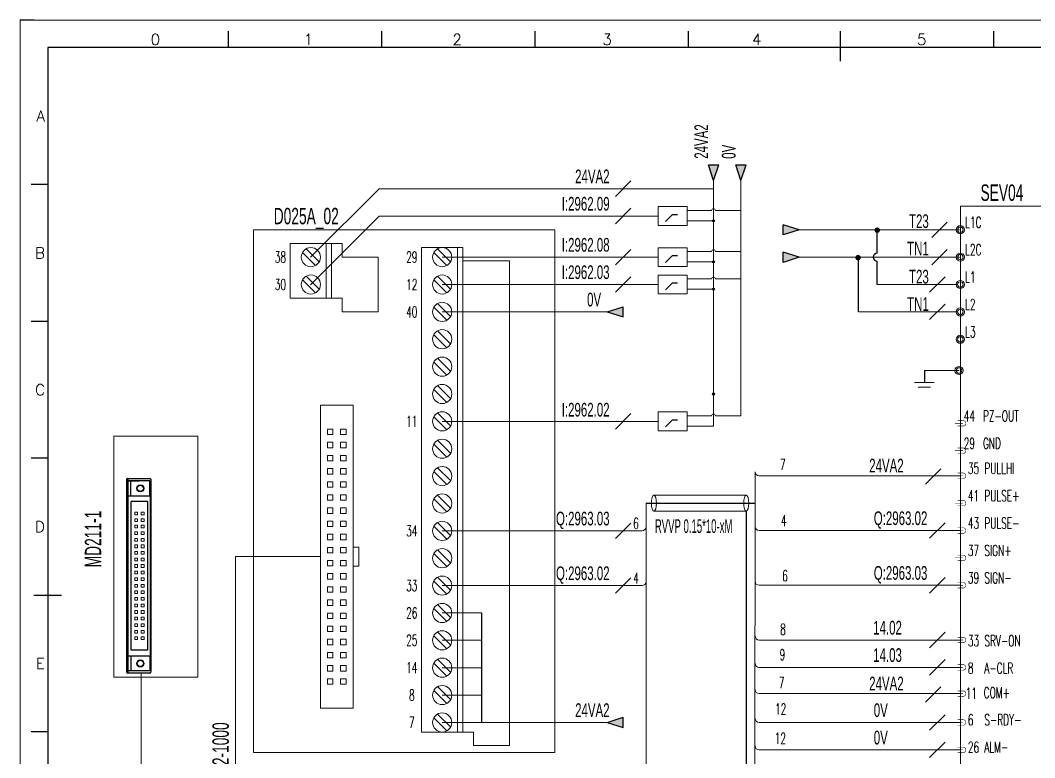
# Model space of a CAD drawing. Header units: millimetres. Extents: x -300 to 5587, y 233 to 3316.
# Drawn here: x 3080.1 to 3265.3, y 1980 to 2114.7 of the extents above; entities that cross this region are included whole.
import ezdxf
from ezdxf.enums import TextEntityAlignment as Align

# ---------------------------------------------------------------- set-up
doc = ezdxf.new("R2010")
doc.units = ezdxf.units.MM
doc.linetypes.add('ACAD_ISO02W100', pattern=[15, 12, -3])
for name, color, linetype in [('AE_BOR', 1, 'Continuous'), ('SYMS', 7, 'Continuous'), ('Z_OM_GAIKEI', 7, 'Continuous')]:
    doc.layers.add(name, color=color, linetype=linetype)
doc.layers.add('Dimension', color=3, linetype='Continuous', lineweight=13)
doc.styles.add('WD', font='romans.shx', dxfattribs={"width": 0.8, "bigfont": 'gbcbig.shx'})
doc.styles.add('样式 8', font='arial.ttf', dxfattribs={"width": 0.6, "height": 2.5})

# ---------------------------------------------------------------- blocks, each defined once
blk = doc.blocks.new('电控横A4')
for p, q in [((292, -5), (5, -5)), ((5, -5), (5, -205))]:
    blk.add_line(p, q)
at = {"layer": 'AE_BOR', "lineweight": 30}
blk.add_line((2.53, 0), (0, 0), dxfattribs=at)
at = {"layer": 'AE_BOR', "color": 1, "lineweight": 15}
for p, q in [((0, 0), (297, 0)), ((0, -210), (0, 0))]:
    blk.add_line(p, q, dxfattribs=at)
at = {"layer": 'AE_BOR'}
for p, q in [((38.03, -5), (38.03, -2)), ((66.03, -5), (66.03, -2)), ((94.03, -5), (94.03, -2)), ((122.03, -5), (122.03, -2)), ((149.78, -5), (149.78, -2)), ((177.78, -5), (177.78, -2)), ((5, -30), (2, -30)), ((5, -55), (2, -55)), ((5, -80), (2, -80)), ((5, -130), (2, -130))]:
    blk.add_line(p, q, dxfattribs=at)
at = {"layer": 'AE_BOR', "color": 2, "lineweight": 30}
for p, q in [((149.78, -7.5), (149.78, -2.5)), ((2.5, -105), (7.5, -105))]:
    blk.add_line(p, q, dxfattribs=at)
at = {"layer": 'AE_BOR', "style": 'WD'}
for s, p in [('0', (24.67, -4.5)), ('1', (52.6, -4.5)), ('2', (79.75, -4.5)), ('3', (107.15, -4.5)), ('4', (134.45, -4.5)), ('5', (164.59, -4.5))]:
    blk.add_text(s, height=2, dxfattribs=at).set_placement(p, align=Align.CENTER)
for s, p in [('A', (4.5, -17.5)), ('B', (4.5, -42.5)), ('C', (4.5, -67.5)), ('D', (4.5, -92.5)), ('E', (4.5, -117.5))]:
    blk.add_text(s, height=2, dxfattribs=at).set_placement(p, align=Align.MIDDLE_RIGHT)
blk = doc.blocks.new('WDDOT')
blk.add_hatch(color=256).paths.add_polyline_path([(0.5, 0, 1), (-0.5, 0, 1)])
blk.add_circle((0, 0), 0.5)

msp = doc.modelspace()

# ---------------------------------------------------------------- hatches: boundary and pattern name
for points in [[(3205.763, 2088.297), (3206.699, 2085.378), (3207.634, 2088.297)], [(3210.763, 2088.297), (3211.699, 2085.378), (3212.634, 2088.297)], [(3206.895, 2078.05, 1), (3206.502, 2078.05, 1)], [(3219.415, 2075.458), (3219.415, 2077.328), (3222.334, 2076.393)], [(3206.895, 2070.55, 1), (3206.502, 2070.55, 1)], [(3219.415, 2070.458), (3219.415, 2072.328), (3222.334, 2071.393)], [(3206.895, 2065.55, 1), (3206.502, 2065.55, 1)], [(3187.262, 2061.41), (3190.18, 2060.475), (3190.18, 2062.345)], [(3206.895, 2046.41, 1), (3206.502, 2046.41, 1)], [(3187.262, 1986.41), (3190.18, 1985.475), (3190.18, 1987.345)]]:
    msp.add_hatch(color=256).paths.add_polyline_path(points)
at = {"lineweight": -2}
h = msp.add_hatch(color=0, dxfattribs=at)
edge = h.paths.add_edge_path()
edge.add_arc((3236.589, 2076.337), 0.5, 0, 360)
h = msp.add_hatch(color=0, dxfattribs=at)
edge = h.paths.add_edge_path()
edge.add_arc((3233.085, 2071.313), 0.5, 0, 360)

# ---------------------------------------------------------------- linework, layer by layer
for p, q in [((3206.699, 2085.378), (3205.763, 2088.297)), ((3205.763, 2088.297), (3207.634, 2088.297)), ((3206.699, 2085.378), (3207.634, 2088.297)), ((3211.699, 2085.378), (3210.763, 2088.297)), ((3210.763, 2088.297), (3212.634, 2088.297)), ((3211.699, 2085.378), (3212.634, 2088.297)), ((3222.334, 2076.393), (3219.415, 2077.328)), ((3219.415, 2075.458), (3219.415, 2077.328)), ((3222.334, 2076.393), (3219.415, 2075.458)), ((3236.585, 2072.129), (3236.585, 2076.393)), ((3222.334, 2071.393), (3219.415, 2072.328)), ((3219.415, 2070.458), (3219.415, 2072.328)), ((3222.334, 2071.393), (3219.415, 2070.458)), ((3233.168, 2061.406), (3233.168, 2071.393)), ((3236.585, 2066.406), (3236.585, 2070.657)), ((3187.262, 2061.41), (3190.18, 2062.345)), ((3190.18, 2060.475), (3190.18, 2062.345)), ((3187.262, 2061.41), (3190.18, 2060.475)), ((3245.208, 2050.701), (3245.208, 2048.52)), ((3194.394, 2026.469), (3214.268, 2026.469)), ((3212.706, 1962.152), (3212.706, 2025.009)), ((3164.316, 2006.41), (3164.316, 1986.41)), ((3187.262, 1986.41), (3190.18, 1987.345)), ((3187.262, 1986.41), (3190.18, 1985.475)), ((3190.18, 1985.475), (3190.18, 1987.345))]:
    msp.add_line(p, q)
at = {"lineweight": 0}
for p, q in [((3133.135, 2071.373), (3145.672, 2083.91)), ((3145.672, 2083.91), (3206.699, 2083.91)), ((3206.699, 2040.546), (3206.699, 2085.378)), ((3211.699, 2042.44), (3211.699, 2085.378)), ((3133.135, 2066.373), (3145.672, 2078.91)), ((3145.672, 2078.91), (3196.616, 2078.91)), ((3201.872, 2079.944), (3206.354, 2079.944)), ((3207.026, 2079.944), (3211.699, 2079.944)), ((3201.872, 2078.05), (3206.699, 2078.05)), ((3251.632, 2076.393), (3222.334, 2076.393)), ((3129.39, 2063.91), (3129.39, 2073.91)), ((3138.885, 2073.91), (3129.39, 2073.91)), ((3135.954, 2063.91), (3135.954, 2073.91)), ((3136.954, 2063.91), (3136.954, 2073.91)), ((3138.885, 2071.41), (3138.885, 2073.91)), ((3153.372, 1984.623), (3153.372, 2073.197)), ((3160.936, 2073.197), (3153.372, 2073.197)), ((3159.936, 1984.623), (3159.936, 2073.197)), ((3160.936, 1984.623), (3160.936, 2073.197)), ((3145.449, 2071.41), (3138.885, 2071.41)), ((3145.449, 2071.41), (3145.449, 2061.41)), ((3157.154, 2071.41), (3196.616, 2071.41)), ((3169.431, 2070.743), (3160.936, 2070.743)), ((3169.431, 2070.743), (3169.431, 1982.169)), ((3201.872, 2072.444), (3206.354, 2072.444)), ((3207.026, 2072.444), (3211.699, 2072.444)), ((3251.632, 2071.393), (3222.334, 2071.393)), ((3201.872, 2070.55), (3206.699, 2070.55)), ((3201.872, 2067.444), (3206.354, 2067.444)), ((3207.026, 2067.444), (3211.699, 2067.444)), ((3157.154, 2066.41), (3196.616, 2066.41)), ((3201.872, 2065.55), (3206.699, 2065.55)), ((3251.265, 2066.406), (3236.585, 2066.406)), ((3138.885, 2063.91), (3129.39, 2063.91)), ((3138.885, 2061.41), (3138.885, 2063.91)), ((3145.449, 2061.41), (3138.885, 2061.41)), ((3157.154, 2061.41), (3187.262, 2061.41)), ((3251.265, 2061.406), (3233.168, 2061.406)), ((3251.515, 2050.701), (3245.208, 2050.701)), ((3243.419, 2048.506), (3246.996, 2048.506)), ((3244.084, 2047.648), (3246.332, 2047.648)), ((3201.872, 2042.44), (3206.354, 2042.44)), ((3207.026, 2042.44), (3211.699, 2042.44)), ((3201.872, 2040.546), (3206.699, 2040.546)), ((3214.25, 1967.156), (3214.27, 2032.219)), ((3194.394, 2026.469), (3194.394, 1952.164)), ((3195.823, 2027.933), (3212.666, 2027.935)), ((3195.803, 2025.004), (3212.666, 2025.004)), ((3157.154, 2006.41), (3164.316, 2006.41)), ((3157.154, 2001.41), (3164.316, 2001.41)), ((3157.154, 1996.41), (3164.316, 1996.41)), ((3157.154, 1991.41), (3164.316, 1991.41)), ((3157.154, 1986.41), (3187.262, 1986.41)), ((3251.765, 1986.402), (3215.02, 1986.402)), ((3162.867, 1984.623), (3153.372, 1984.623)), ((3162.867, 1982.169), (3162.867, 1984.623)), ((3169.431, 1982.169), (3162.867, 1982.169)), ((3251.765, 1981.398), (3215.02, 1981.398))]:
    msp.add_line(p, q, dxfattribs=at)
at = {"linetype": 'ACAD_ISO02W100'}
for p, q in [((3199.138, 2079.145), (3197.946, 2077.916)), ((3200.145, 2079.142), (3199.138, 2079.145)), ((3199.138, 2071.645), (3197.946, 2070.416)), ((3200.145, 2071.642), (3199.138, 2071.645)), ((3199.138, 2066.645), (3197.946, 2065.416)), ((3200.145, 2066.642), (3199.138, 2066.645)), ((3199.138, 2041.641), (3197.946, 2040.412)), ((3200.145, 2041.638), (3199.138, 2041.641))]:
    msp.add_line(p, q, dxfattribs=at)
at = {"color": 3, "lineweight": 0}
for p, q in [((3157.154, 2041.406), (3196.616, 2041.406)), ((3215.02, 2031.469), (3251.765, 2031.469)), ((3157.154, 2021.41), (3193.644, 2021.41)), ((3251.765, 2021.469), (3215.02, 2021.469)), ((3119.394, 2016.693), (3119.394, 1949.513)), ((3134.907, 2016.693), (3119.394, 2016.693)), ((3215.02, 2011.469), (3251.765, 2011.469)), ((3157.154, 2011.41), (3193.644, 2011.41)), ((3215.02, 2001.469), (3251.765, 2001.469)), ((3102.183, 1949.513), (3102.183, 1995.435)), ((3215.02, 1996.465), (3251.765, 1996.465)), ((3215.02, 1991.67), (3251.765, 1991.67))]:
    msp.add_line(p, q, dxfattribs=at)
at = {"lineweight": 0}
for points in [[(3196.616, 2077.184), (3196.616, 2080.636), (3201.872, 2080.636), (3201.872, 2077.184)], [(3122.718, 1980.92), (3122.718, 2076.41), (3177.718, 2076.41), (3177.718, 1980.92)], [(3122.718, 1980.92), (3122.718, 2076.41), (3177.718, 2076.41), (3177.718, 1980.92)], [(3196.616, 2069.684), (3196.616, 2073.136), (3201.872, 2073.136), (3201.872, 2069.684)], [(3196.616, 2064.684), (3196.616, 2068.136), (3201.872, 2068.136), (3201.872, 2064.684)], [(3134.907, 1989.043), (3134.907, 2044.343), (3140.907, 2044.343), (3140.907, 1989.043)], [(3196.616, 2039.68), (3196.616, 2043.132), (3201.872, 2043.132), (3201.872, 2039.68)], [(3137.207, 2038.993), (3136.207, 2038.993), (3136.207, 2039.993), (3137.207, 2039.993)], [(3139.607, 2038.993), (3138.607, 2038.993), (3138.607, 2039.993), (3139.607, 2039.993)], [(3112.548, 1994.685), (3097.198, 1994.685), (3097.198, 2038.701), (3112.548, 2038.701)], [(3137.207, 2036.593), (3136.207, 2036.593), (3136.207, 2037.593), (3137.207, 2037.593)], [(3139.607, 2036.593), (3138.607, 2036.593), (3138.607, 2037.593), (3139.607, 2037.593)], [(3137.207, 2034.193), (3136.207, 2034.193), (3136.207, 2035.193), (3137.207, 2035.193)], [(3139.607, 2034.193), (3138.607, 2034.193), (3138.607, 2035.193), (3139.607, 2035.193)], [(3137.207, 2031.793), (3136.207, 2031.793), (3136.207, 2032.793), (3137.207, 2032.793)], [(3139.607, 2031.793), (3138.607, 2031.793), (3138.607, 2032.793), (3139.607, 2032.793)], [(3137.207, 2029.393), (3136.207, 2029.393), (3136.207, 2030.393), (3137.207, 2030.393)], [(3139.607, 2029.393), (3138.607, 2029.393), (3138.607, 2030.393), (3139.607, 2030.393)], [(3137.207, 2026.993), (3136.207, 2026.993), (3136.207, 2027.993), (3137.207, 2027.993)], [(3139.607, 2026.993), (3138.607, 2026.993), (3138.607, 2027.993), (3139.607, 2027.993)], [(3101.01, 2024.834), (3101.51, 2024.834), (3101.51, 2024.334), (3101.01, 2024.334)], [(3102.21, 2024.834), (3102.71, 2024.834), (3102.71, 2024.334), (3102.21, 2024.334)], [(3137.207, 2024.593), (3136.207, 2024.593), (3136.207, 2025.593), (3137.207, 2025.593)], [(3139.607, 2024.593), (3138.607, 2024.593), (3138.607, 2025.593), (3139.607, 2025.593)], [(3101.01, 2023.634), (3101.51, 2023.634), (3101.51, 2023.134), (3101.01, 2023.134)], [(3102.21, 2023.634), (3102.71, 2023.634), (3102.71, 2023.134), (3102.21, 2023.134)], [(3137.207, 2022.193), (3136.207, 2022.193), (3136.207, 2023.193), (3137.207, 2023.193)], [(3139.607, 2022.193), (3138.607, 2022.193), (3138.607, 2023.193), (3139.607, 2023.193)], [(3101.01, 2022.434), (3101.51, 2022.434), (3101.51, 2021.934), (3101.01, 2021.934)], [(3101.01, 2021.234), (3101.51, 2021.234), (3101.51, 2020.734), (3101.01, 2020.734)], [(3102.21, 2022.434), (3102.71, 2022.434), (3102.71, 2021.934), (3102.21, 2021.934)], [(3102.21, 2021.234), (3102.71, 2021.234), (3102.71, 2020.734), (3102.21, 2020.734)], [(3137.207, 2019.793), (3136.207, 2019.793), (3136.207, 2020.793), (3137.207, 2020.793)], [(3139.607, 2019.793), (3138.607, 2019.793), (3138.607, 2020.793), (3139.607, 2020.793)], [(3101.01, 2020.034), (3101.51, 2020.034), (3101.51, 2019.534), (3101.01, 2019.534)], [(3102.21, 2020.034), (3102.71, 2020.034), (3102.71, 2019.534), (3102.21, 2019.534)], [(3101.01, 2018.834), (3101.51, 2018.834), (3101.51, 2018.334), (3101.01, 2018.334)], [(3101.01, 2017.634), (3101.51, 2017.634), (3101.51, 2017.134), (3101.01, 2017.134)], [(3102.21, 2018.834), (3102.71, 2018.834), (3102.71, 2018.334), (3102.21, 2018.334)], [(3102.21, 2017.634), (3102.71, 2017.634), (3102.71, 2017.134), (3102.21, 2017.134)], [(3137.207, 2017.393), (3136.207, 2017.393), (3136.207, 2018.393), (3137.207, 2018.393)], [(3139.607, 2017.393), (3138.607, 2017.393), (3138.607, 2018.393), (3139.607, 2018.393)], [(3141.907, 2014.943), (3140.907, 2014.943), (3140.907, 2018.443), (3141.907, 2018.443)], [(3101.01, 2016.434), (3101.51, 2016.434), (3101.51, 2015.934), (3101.01, 2015.934)], [(3101.01, 2015.234), (3101.51, 2015.234), (3101.51, 2014.734), (3101.01, 2014.734)], [(3102.21, 2016.434), (3102.71, 2016.434), (3102.71, 2015.934), (3102.21, 2015.934)], [(3102.21, 2015.234), (3102.71, 2015.234), (3102.71, 2014.734), (3102.21, 2014.734)], [(3137.207, 2014.993), (3136.207, 2014.993), (3136.207, 2015.993), (3137.207, 2015.993)], [(3139.607, 2014.993), (3138.607, 2014.993), (3138.607, 2015.993), (3139.607, 2015.993)], [(3101.01, 2014.034), (3101.51, 2014.034), (3101.51, 2013.534), (3101.01, 2013.534)], [(3102.21, 2014.034), (3102.71, 2014.034), (3102.71, 2013.534), (3102.21, 2013.534)], [(3137.207, 2012.593), (3136.207, 2012.593), (3136.207, 2013.593), (3137.207, 2013.593)], [(3139.607, 2012.593), (3138.607, 2012.593), (3138.607, 2013.593), (3139.607, 2013.593)], [(3101.01, 2012.834), (3101.51, 2012.834), (3101.51, 2012.334), (3101.01, 2012.334)], [(3101.01, 2011.634), (3101.51, 2011.634), (3101.51, 2011.134), (3101.01, 2011.134)], [(3102.21, 2012.834), (3102.71, 2012.834), (3102.71, 2012.334), (3102.21, 2012.334)], [(3102.21, 2011.634), (3102.71, 2011.634), (3102.71, 2011.134), (3102.21, 2011.134)], [(3101.01, 2010.434), (3101.51, 2010.434), (3101.51, 2009.934), (3101.01, 2009.934)], [(3102.21, 2010.434), (3102.71, 2010.434), (3102.71, 2009.934), (3102.21, 2009.934)], [(3137.207, 2010.193), (3136.207, 2010.193), (3136.207, 2011.193), (3137.207, 2011.193)], [(3139.607, 2010.193), (3138.607, 2010.193), (3138.607, 2011.193), (3139.607, 2011.193)], [(3101.01, 2009.234), (3101.51, 2009.234), (3101.51, 2008.734), (3101.01, 2008.734)], [(3101.01, 2008.034), (3101.51, 2008.034), (3101.51, 2007.534), (3101.01, 2007.534)], [(3102.21, 2009.234), (3102.71, 2009.234), (3102.71, 2008.734), (3102.21, 2008.734)], [(3102.21, 2008.034), (3102.71, 2008.034), (3102.71, 2007.534), (3102.21, 2007.534)], [(3137.207, 2007.793), (3136.207, 2007.793), (3136.207, 2008.793), (3137.207, 2008.793)], [(3139.607, 2007.793), (3138.607, 2007.793), (3138.607, 2008.793), (3139.607, 2008.793)], [(3101.01, 2006.834), (3101.51, 2006.834), (3101.51, 2006.334), (3101.01, 2006.334)], [(3102.21, 2006.834), (3102.71, 2006.834), (3102.71, 2006.334), (3102.21, 2006.334)], [(3137.207, 2005.393), (3136.207, 2005.393), (3136.207, 2006.393), (3137.207, 2006.393)], [(3139.607, 2005.393), (3138.607, 2005.393), (3138.607, 2006.393), (3139.607, 2006.393)], [(3101.01, 2005.634), (3101.51, 2005.634), (3101.51, 2005.134), (3101.01, 2005.134)], [(3101.01, 2004.434), (3101.51, 2004.434), (3101.51, 2003.934), (3101.01, 2003.934)], [(3102.21, 2005.634), (3102.71, 2005.634), (3102.71, 2005.134), (3102.21, 2005.134)], [(3102.21, 2004.434), (3102.71, 2004.434), (3102.71, 2003.934), (3102.21, 2003.934)], [(3101.01, 2003.234), (3101.51, 2003.234), (3101.51, 2002.734), (3101.01, 2002.734)], [(3102.21, 2003.234), (3102.71, 2003.234), (3102.71, 2002.734), (3102.21, 2002.734)], [(3137.207, 2002.993), (3136.207, 2002.993), (3136.207, 2003.993), (3137.207, 2003.993)], [(3139.607, 2002.993), (3138.607, 2002.993), (3138.607, 2003.993), (3139.607, 2003.993)], [(3101.01, 2002.034), (3101.51, 2002.034), (3101.51, 2001.534), (3101.01, 2001.534)], [(3102.21, 2002.034), (3102.71, 2002.034), (3102.71, 2001.534), (3102.21, 2001.534)], [(3137.207, 2000.593), (3136.207, 2000.593), (3136.207, 2001.593), (3137.207, 2001.593)], [(3139.607, 2000.593), (3138.607, 2000.593), (3138.607, 2001.593), (3139.607, 2001.593)], [(3137.207, 1998.193), (3136.207, 1998.193), (3136.207, 1999.193), (3137.207, 1999.193)], [(3139.607, 1998.193), (3138.607, 1998.193), (3138.607, 1999.193), (3139.607, 1999.193)], [(3137.207, 1995.793), (3136.207, 1995.793), (3136.207, 1996.793), (3137.207, 1996.793)], [(3139.607, 1995.793), (3138.607, 1995.793), (3138.607, 1996.793), (3139.607, 1996.793)], [(3137.207, 1993.393), (3136.207, 1993.393), (3136.207, 1994.393), (3137.207, 1994.393)], [(3139.607, 1993.393), (3138.607, 1993.393), (3138.607, 1994.393), (3139.607, 1994.393)]]:
    msp.add_lwpolyline(points, close=True, dxfattribs=at)
for points in [[(3251.765, 1952.605), (3251.765, 2080.693), (3280.393, 2080.693), (3280.393, 1952.605)], [(3134.711, 2070.578), (3132.34, 2072.949)], [(3158.694, 2070.578), (3156.322, 2072.949)], [(3131.633, 2072.242), (3134.004, 2069.871)], [(3155.615, 2072.242), (3157.987, 2069.871)], [(3131.633, 2067.242), (3134.004, 2064.871)], [(3134.711, 2065.578), (3132.34, 2067.949)], [(3155.615, 2067.242), (3157.987, 2064.871)], [(3158.694, 2065.578), (3156.322, 2067.949)], [(3155.615, 2062.242), (3157.987, 2059.871)], [(3158.694, 2060.578), (3156.322, 2062.949)], [(3158.694, 2055.578), (3156.322, 2057.949)], [(3155.615, 2057.242), (3157.987, 2054.871)], [(3155.615, 2052.242), (3157.987, 2049.871)], [(3158.694, 2050.578), (3156.322, 2052.949)], [(3155.615, 2047.242), (3157.987, 2044.871)], [(3158.694, 2045.578), (3156.322, 2047.949)], [(3155.615, 2042.242), (3157.987, 2039.871)], [(3158.694, 2040.578), (3156.322, 2042.949)], [(3158.694, 2035.578), (3156.322, 2037.949)], [(3155.615, 2037.242), (3157.987, 2034.871)], [(3155.615, 2032.242), (3157.987, 2029.871)], [(3158.694, 2030.578), (3156.322, 2032.949)], [(3155.615, 2027.242), (3157.987, 2024.871)], [(3158.694, 2025.578), (3156.322, 2027.949)], [(3158.694, 2020.578), (3156.322, 2022.949)], [(3155.615, 2022.242), (3157.987, 2019.871)], [(3155.615, 2017.242), (3157.987, 2014.871)], [(3158.694, 2015.578), (3156.322, 2017.949)], [(3155.615, 2012.242), (3157.987, 2009.871)], [(3158.694, 2010.578), (3156.322, 2012.949)], [(3158.694, 2005.578), (3156.322, 2007.949)], [(3155.615, 2007.242), (3157.987, 2004.871)], [(3155.615, 2002.242), (3157.987, 1999.871)], [(3158.694, 2000.578), (3156.322, 2002.949)], [(3155.615, 1997.242), (3157.987, 1994.871)], [(3158.694, 1995.578), (3156.322, 1997.949)], [(3158.694, 1990.578), (3156.322, 1992.949)], [(3155.615, 1992.242), (3157.987, 1989.871)], [(3158.694, 1985.578), (3156.322, 1987.949)], [(3155.615, 1987.242), (3157.987, 1984.871)]]:
    msp.add_lwpolyline(points, dxfattribs=at)
at = {"color": 3, "lineweight": 0, "const_width": 0.1, "flags": 128}
for points in [[(3251.265, 2041.544), (3252.265, 2041.544, -1), (3252.265, 2040.544), (3251.265, 2040.544)], [(3251.265, 2036.544), (3252.265, 2036.544, -1), (3252.265, 2035.544), (3251.265, 2035.544)], [(3251.265, 2031.969), (3252.265, 2031.969, -1), (3252.265, 2030.969), (3251.265, 2030.969)], [(3251.265, 2026.969), (3252.265, 2026.969, -1), (3252.265, 2025.969), (3251.265, 2025.969)], [(3251.265, 2021.969), (3252.265, 2021.969, -1), (3252.265, 2020.969), (3251.265, 2020.969)], [(3251.265, 2016.969), (3252.265, 2016.969, -1), (3252.265, 2015.969), (3251.265, 2015.969)], [(3251.265, 2011.969), (3252.265, 2011.969, -1), (3252.265, 2010.969), (3251.265, 2010.969)], [(3251.265, 2001.969), (3252.265, 2001.969, -1), (3252.265, 2000.969), (3251.265, 2000.969)], [(3251.265, 1996.965), (3252.265, 1996.965, -1), (3252.265, 1995.965), (3251.265, 1995.965)], [(3251.265, 1992.17), (3252.265, 1992.17, -1), (3252.265, 1991.17), (3251.265, 1991.17)], [(3251.265, 1986.902), (3252.265, 1986.902, -1), (3252.265, 1985.902), (3251.265, 1985.902)], [(3251.265, 1981.898), (3252.265, 1981.898, -1), (3252.265, 1980.898), (3251.265, 1980.898)]]:
    msp.add_lwpolyline(points, format="xyb", dxfattribs=at)
for points in [[(3252.265, 2041.044), (3250.765, 2041.044)], [(3252.265, 2036.044), (3250.765, 2036.044)], [(3252.265, 2031.469), (3250.765, 2031.469)], [(3252.265, 2026.469), (3250.765, 2026.469)], [(3252.265, 2021.469), (3250.765, 2021.469)], [(3252.265, 2016.469), (3250.765, 2016.469)], [(3252.265, 2011.469), (3250.765, 2011.469)], [(3252.265, 2001.469), (3250.765, 2001.469)], [(3252.265, 1996.465), (3250.765, 1996.465)], [(3252.265, 1991.67), (3250.765, 1991.67)], [(3252.265, 1986.402), (3250.765, 1986.402)], [(3252.265, 1981.398), (3250.765, 1981.398)]]:
    msp.add_lwpolyline(points, dxfattribs=at)
for centre in [(3206.699, 2078.05), (3206.699, 2070.55), (3206.699, 2065.55), (3206.699, 2046.41)]:
    msp.add_circle(centre, 0.197)
at = {"lineweight": 0}
for centre, radius in [((3251.765, 2076.41), 0.75), ((3251.765, 2076.41), 0.5), ((3133.172, 2071.41), 1.75), ((3157.154, 2071.41), 1.75), ((3251.765, 2071.41), 0.75), ((3251.765, 2071.41), 0.5), ((3133.172, 2066.41), 1.75), ((3157.154, 2066.41), 1.75), ((3251.765, 2066.406), 0.75), ((3251.765, 2066.406), 0.5), ((3157.154, 2061.41), 1.75), ((3251.765, 2061.406), 0.75), ((3251.765, 2061.406), 0.5), ((3157.154, 2056.41), 1.75), ((3251.765, 2056.402), 0.75), ((3251.765, 2056.402), 0.5), ((3157.154, 2051.41), 1.75), ((3251.515, 2050.701), 0.75), ((3251.515, 2050.701), 0.5), ((3157.154, 2046.41), 1.75), ((3157.154, 2041.41), 1.75), ((3157.154, 2036.41), 1.75), ((3157.154, 2031.41), 1.75), ((3157.154, 2026.41), 1.75), ((3157.154, 2021.41), 1.75), ((3157.154, 2016.41), 1.75), ((3157.154, 2011.41), 1.75), ((3157.154, 2006.41), 1.75), ((3157.154, 2001.41), 1.75), ((3157.154, 1996.41), 1.75), ((3157.154, 1991.41), 1.75), ((3157.154, 1986.41), 1.75)]:
    msp.add_circle(centre, radius, dxfattribs=at)
for centre in [(3206.69, 2079.944), (3206.69, 2072.444), (3206.69, 2067.444), (3206.69, 2042.44)]:
    msp.add_arc(centre, 0.336, 0, 180, dxfattribs=at)
msp.add_arc((3236.585, 2071.393), 0.736, 90, 270)
at = {"color": 3, "lineweight": 0}
for centre, start, end in [((3215.02, 2032.219), 180, 270), ((3193.644, 2022.16), 270, 0), ((3215.02, 2022.219), 180, 270), ((3193.644, 2012.16), 270, 0), ((3215.02, 2012.219), 180, 270), ((3215.02, 2002.219), 180, 270), ((3215.02, 1997.215), 180, 270), ((3215.02, 1992.42), 180, 270), ((3215.02, 1987.152), 180, 270), ((3215.02, 1982.148), 180, 270)]:
    msp.add_arc(centre, 0.75, start, end, dxfattribs=at)
at = {"lineweight": 0}
msp.add_ellipse((3195.803, 2026.469), major_axis=(0, 1.465), ratio=0.3169375, dxfattribs=at)
at = {"lineweight": 0, "extrusion": (0, 0, -1)}
msp.add_ellipse((3212.666, 2026.469), major_axis=(0, 1.465), ratio=0.3169375, dxfattribs=at)
at = {"layer": 'Dimension', "lineweight": 0}
for p, q in [((3188.787, 2082.496), (3191.615, 2085.324)), ((3188.787, 2077.496), (3191.615, 2080.324)), ((3246.525, 2074.979), (3249.354, 2077.807)), ((3188.787, 2069.996), (3191.615, 2072.824)), ((3246.525, 2069.979), (3249.354, 2072.807)), ((3188.787, 2064.996), (3191.615, 2067.824)), ((3246.157, 2064.992), (3248.986, 2067.82)), ((3246.157, 2059.992), (3248.986, 2062.82)), ((3188.787, 2039.992), (3191.615, 2042.82)), ((3245.387, 2029.912), (3248.215, 2032.741)), ((3188.787, 2019.996), (3191.615, 2022.824)), ((3246.157, 2020.055), (3248.986, 2022.884)), ((3188.787, 2009.996), (3191.615, 2012.824)), ((3246.157, 2010.055), (3248.986, 2012.884)), ((3246.157, 2000.055), (3248.986, 2002.884)), ((3246.157, 1995.051), (3248.986, 1997.88)), ((3245.387, 1990.113), (3248.215, 1992.941)), ((3246.157, 1984.988), (3248.986, 1987.816)), ((3246.157, 1979.984), (3248.986, 1982.812))]:
    msp.add_line(p, q, dxfattribs=at)
at = {"layer": 'Z_OM_GAIKEI'}
for p, q in [((3099.548, 1995.585), (3099.548, 2030.835)), ((3099.698, 2030.985), (3103.797, 2030.985)), ((3099.798, 1995.585), (3099.798, 2030.985)), ((3099.798, 1995.814), (3099.798, 2030.554)), ((3099.798, 2030.554), (3101.798, 2030.554)), ((3103.797, 2030.554), (3099.798, 2030.554)), ((3100.298, 2027.804), (3100.297, 2030.554)), ((3103.798, 2027.804), (3103.797, 2030.554)), ((3103.947, 2030.835), (3103.947, 1995.585)), ((3099.798, 2027.804), (3103.923, 2027.804)), ((3099.798, 2027.804), (3103.923, 2027.804)), ((3100.36, 1999.604), (3100.36, 2026.764)), ((3103.36, 2026.764), (3100.36, 2026.764)), ((3103.36, 2026.764), (3103.36, 1999.604)), ((3103.923, 1998.564), (3103.923, 2027.804)), ((3103.923, 2027.804), (3103.923, 1998.564)), ((3099.798, 1998.564), (3103.923, 1998.564)), ((3100.298, 1998.564), (3100.297, 1995.814)), ((3103.36, 1999.604), (3100.36, 1999.604)), ((3103.798, 1998.564), (3103.797, 1995.814)), ((3099.548, 1995.585), (3099.798, 1995.585)), ((3103.797, 1995.435), (3099.698, 1995.435)), ((3103.797, 1995.814), (3099.798, 1995.814))]:
    msp.add_line(p, q, dxfattribs=at)
for centre, radius in [((3102.047, 2029.179), 0.65), ((3102.047, 2029.179), 0.575), ((3102.047, 1997.189), 0.65), ((3102.047, 1997.189), 0.575)]:
    msp.add_circle(centre, radius, dxfattribs=at)
for centre, start, end in [((3099.698, 2030.835), 90, 180.00001), ((3103.797, 2030.835), 0, 90), ((3099.698, 1995.585), 180.00001, 270), ((3103.797, 1995.585), 270, 0)]:
    msp.add_arc(centre, 0.15, start, end, dxfattribs=at)

# ---------------------------------------------------------------- block references
msp.add_blockref('电控横A4', (3080.119, 2114.677))
at = {"layer": 'SYMS', "color": 0, "lineweight": -3, "xscale": 0.25, "yscale": 0.25, "zscale": 0.25, "rotation": 90}
for p in [(3206.699, 2078.05), (3206.699, 2070.55), (3206.699, 2065.55), (3206.699, 2046.41)]:
    msp.add_blockref('WDDOT', p, dxfattribs=at)
at = {"layer": 'SYMS', "lineweight": -3, "xscale": 0.25, "yscale": 0.25, "zscale": 0.25, "rotation": 90}
for p in [(3206.699, 2078.05), (3206.699, 2070.55), (3206.699, 2065.55), (3206.699, 2046.41)]:
    msp.add_blockref('WDDOT', p, dxfattribs=at)

# ---------------------------------------------------------------- texts
at = {"lineweight": 0, "style": 'WD', "width": 0.6}
for s, p in [('L1C', (3252.633, 2076.76)), ('L2C', (3252.633, 2071.76)), ('L1', (3252.633, 2066.756)), ('L2', (3252.633, 2061.756)), ('L3', (3252.633, 2056.752)), ('44', (3252.383, 2041.394)), ('PZ-OUT', (3255.883, 2041.394)), ('29', (3252.383, 2036.394)), ('GND', (3255.883, 2036.394)), ('35', (3253.133, 2031.819)), ('PULLHI', (3256.133, 2031.819)), ('41', (3253.133, 2026.819)), ('PULSE+', (3256.133, 2026.819)), ('43', (3253.133, 2021.819)), ('PULSE-', (3256.133, 2021.819)), ('37', (3253.133, 2016.819)), ('SIGN+', (3256.133, 2016.819)), ('39', (3253.133, 2011.819)), ('SIGN-', (3256.133, 2011.819)), ('33', (3253.133, 2000.331)), ('SRV-ON ', (3256.133, 2000.331)), ('8', (3253.133, 1995.327)), ('A-CLR ', (3256.133, 1995.327)), ('11', (3252.726, 1990.743)), ('COM+', (3256.022, 1990.853)), ('6', (3253.133, 1985.896)), ('S-RDY-', (3256.133, 1985.896)), ('26', (3253.133, 1980.892)), ('ALM- ', (3256.133, 1980.892))]:
    msp.add_text(s, height=2, dxfattribs=at).set_placement(p)
for s, p in [('38', (3127.622, 2071.41)), ('29', (3151.604, 2071.41)), ('30', (3127.622, 2066.41)), ('12', (3151.604, 2066.41)), ('40', (3151.604, 2061.41)), ('11', (3151.604, 2041.41)), ('34', (3151.604, 2021.41)), ('33', (3151.604, 2011.41)), ('26', (3151.604, 2006.41)), ('25', (3151.604, 2001.41)), ('14', (3151.604, 1996.41)), ('8', (3151.604, 1991.41)), ('7', (3151.604, 1986.41))]:
    msp.add_text(s, height=2, dxfattribs=at).set_placement(p, align=Align.MIDDLE)
for s, p in [('7', (3219.846, 2032.528)), ('6', (3193.053, 2021.768)), ('4', (3220.038, 2022.27)), ('4', (3193.053, 2011.768)), ('6', (3220.263, 2012.203)), ('8', (3219.889, 2002.429)), ('9', (3219.791, 1997.791)), ('7', (3219.652, 1992.667)), ('12', (3219.981, 1987.848)), ('12', (3219.925, 1982.531))]:
    msp.add_text(s, height=2, dxfattribs=at).set_placement(p, align=Align.RIGHT)
at = {"color": 6, "lineweight": 0, "style": '样式 8', "width": 0.6}
for s, p in [('14.02', (3235.847, 2002.469)), ('14.03', (3235.847, 1997.465))]:
    msp.add_text(s, height=2.5, dxfattribs=at).set_placement(p)
at = {"layer": 'Dimension', "lineweight": 0, "style": '样式 8', "width": 0.6}
for s, height, p in [('24VA2', 2.5, (3205.714, 2089.378)), ('0V', 2.5, (3210.714, 2089.378)), ('MD211-1', 3, (3094.904, 2014.742)), ('D025A-2-1000', 3, (3118.196, 1970.076))]:
    msp.add_text(s, height=height, rotation=90, dxfattribs=at).set_placement(p)
for s, p in [('24VA2', (3187.717, 2084.91)), ('T23', (3245.999, 2076.732)), ('TN1', (3245.999, 2071.732)), ('T23', (3245.999, 2066.596)), ('0V', (3186.17, 2062.41)), ('TN1', (3245.999, 2061.596)), ('Q:2963.03', (3187.717, 2022.41)), ('Q:2963.02', (3187.717, 2012.41))]:
    msp.add_text(s, height=2.5, dxfattribs=at).set_placement(p, align=Align.RIGHT)
for s, height, p in [('SEV04', 3, (3255.439, 2081.693)), ('D025A_02', 3, (3126.392, 2077.41)), ('24VA2', 2.5, (3235.121, 2032.075)), ('24VA2', 2.5, (3235.121, 1992.275))]:
    msp.add_text(s, height=height, dxfattribs=at).set_placement(p)
at = {"layer": 'Dimension', "color": 6, "lineweight": 0, "style": '样式 8', "width": 0.6}
for s, p in [('I:2962.09', (3187.717, 2079.91)), ('I:2962.08', (3187.717, 2072.41)), ('I:2962.03', (3187.717, 2067.41)), ('I:2962.02', (3187.717, 2042.29))]:
    msp.add_text(s, height=2.5, dxfattribs=at).set_placement(p, align=Align.RIGHT)
for s, p in [('Q:2963.02', (3235.953, 2022.469)), ('Q:2963.03', (3235.953, 2012.469))]:
    msp.add_text(s, height=2.5, dxfattribs=at).set_placement(p)
at = {"layer": 'Dimension', "color": 1, "lineweight": 0, "style": '样式 8', "width": 0.5}
msp.add_text('RVVP 0.15*10-xM', height=2.5, dxfattribs=at).set_placement((3195.978, 2023.525), align=Align.TOP_LEFT)
at = {"layer": 'Dimension', "color": 3, "lineweight": 0, "style": '样式 8', "width": 0.6}
msp.add_text('24VA2', height=2.5, dxfattribs=at).set_placement((3187.717, 1987.406), align=Align.RIGHT)
for p in [(3235.953, 1987.402), (3235.953, 1982.398)]:
    msp.add_text('0V', height=2.5, dxfattribs=at).set_placement(p)

doc.saveas('drawing.dxf')
